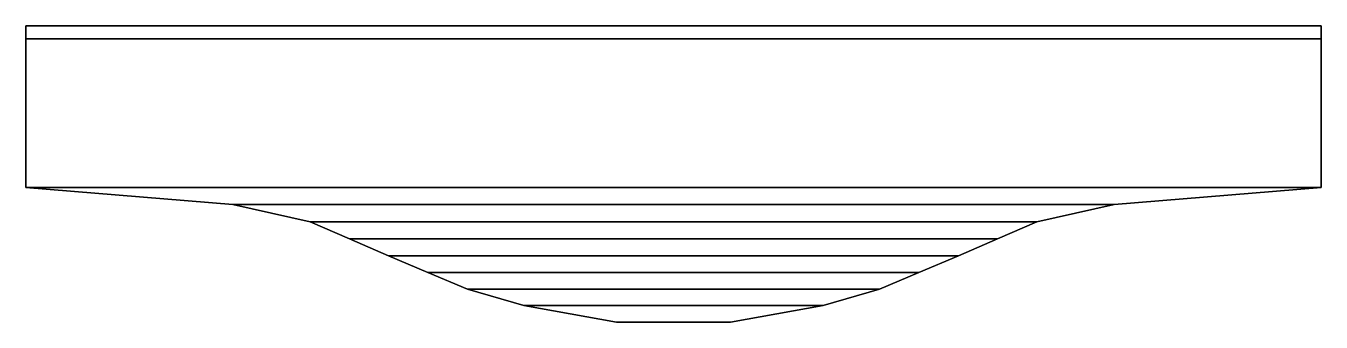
# Model space of a CAD drawing. Extents: x -100 to 101, y -45 to 1.
import ezdxf

# ---------------------------------------------------------------- set-up
doc = ezdxf.new("R2010")
doc.units = 0
doc.layers.add('METAL', color=190, linetype='CONTINUOUS')

msp = doc.modelspace()

# ---------------------------------------------------------------- meshes
at = {"layer": 'METAL'}
mesh = msp.add_polyface(dxfattribs=at)
corners = [(-100, -24.32, 13.75), (-100, -1.3, 14.94), (-100, -1.3, 13.72), (-100, -1.3), (-100, 0.7, 14.94), (-100, 0.7), (-67.95, -26.97, 14.86), (-55.96, -29.62, 12.96), (-49.91, -32.27, 13.86), (-43.85, -34.92, 11), (-37.74, -37.48, 11.85), (-31.62, -40.04, 8.15), (-22.88, -42.6, 8.51), (-8.56, -45.16, 6.2), (-8.56, -45.16, 4.09), (9.11, -45.16, 6.2), (9.11, -45.16, 4.09), (23.43, -42.6, 6.29), (32.18, -40.04, 10.36), (38.29, -37.48, 9.79), (44.4, -34.92, 12.97), (50.46, -32.27, 12.12), (56.52, -29.62, 14.52), (68.5, -26.97, 13.52), (100.55, -24.32, 14.94), (100.55, -1.3, 13.72), (100.55, -1.3), (100.55, 0.7, 14.94), (100.55, 0.7, 13.72), (100.55, 0.7), (100.55, 0.7), (100.55, 0.7), (100.55, 0.7, 13.72), (100.55, 0.7, 14.94), (100.55, 0.7, 14.94), (100.55, -1.3), (100.55, -1.3), (100.55, -1.3, 13.72), (100.55, -1.3, 13.72), (100.55, -1.3, 14.94), (100.55, -1.3, 14.94), (100.55, -24.32, 13.75), (100.55, -24.32, 13.75), (100.55, -24.32, 13.75), (100.55, -24.32, 14.94), (100.55, -24.32, 14.94), (68.5, -26.97, 13.52), (68.5, -26.97, 14.86), (68.5, -26.97, 14.86), (56.52, -29.62, 12.96), (56.52, -29.62, 12.96), (56.52, -29.62, 14.52), (50.46, -32.27, 12.12), (50.46, -32.27, 13.86), (50.46, -32.27, 13.86), (44.4, -34.92, 11), (44.4, -34.92, 11), (44.4, -34.92, 12.97), (38.29, -37.48, 9.79), (38.29, -37.48, 11.85), (38.29, -37.48, 11.85), (32.18, -40.04, 8.15), (32.18, -40.04, 8.15), (32.18, -40.04, 10.36), (23.43, -42.6, 6.29), (23.43, -42.6, 8.51), (23.43, -42.6, 8.51), (9.11, -45.16, 4.09), (9.11, -45.16, 6.2), (-8.56, -45.16, 4.09), (-8.56, -45.16, 6.2), (-22.88, -42.6, 6.29), (-22.88, -42.6, 6.29), (-22.88, -42.6, 8.51), (-31.62, -40.04, 8.15), (-31.62, -40.04, 10.36), (-31.62, -40.04, 10.36), (-37.74, -37.48, 9.79), (-37.74, -37.48, 9.79), (-37.74, -37.48, 11.85), (-43.85, -34.92, 11), (-43.85, -34.92, 12.97), (-43.85, -34.92, 12.97), (-49.91, -32.27, 12.12), (-49.91, -32.27, 12.12), (-49.91, -32.27, 13.86), (-55.96, -29.62, 12.96), (-55.96, -29.62, 14.52), (-55.96, -29.62, 14.52), (-67.95, -26.97, 13.52), (-67.95, -26.97, 13.52), (-67.95, -26.97, 14.86), (-100, 0.7), (-100, 0.7), (-100, 0.7, 13.72), (-100, 0.7, 13.72), (-100, 0.7, 14.94), (-100, 0.7, 14.94), (-100, -1.3), (-100, -1.3), (-100, -1.3, 13.72), (-100, -1.3, 13.72), (-100, -1.3, 14.94), (-100, -24.32, 13.75), (-100, -24.32, 13.75), (-100, -24.32, 14.94), (-100, -24.32, 14.94), (-100, -24.32, 14.94)]
mesh.append_faces([[corners[k] for k in face] for face in [(36, 99, 92, 31), (97, 1, 39, 34), (28, 95, 4, 33), (101, 102, 96, 94), (69, 67, 68, 70), (17, 66, 68, 67), (46, 90, 0, 43), (6, 47, 24, 107), (89, 91, 106, 103), (25, 40, 45, 41), (21, 54, 57, 55), (58, 78, 9, 56), (10, 59, 20, 82), (80, 77, 79, 81), (52, 84, 7, 50), (8, 53, 22, 88), (86, 83, 85, 87), (23, 48, 51, 49), (50, 7, 90, 46), (88, 22, 47, 6), (86, 87, 91, 89), (42, 44, 48, 23), (19, 60, 63, 61), (64, 72, 11, 62), (12, 65, 18, 76), (74, 71, 73, 75), (61, 63, 66, 17), (16, 14, 72, 64), (13, 15, 65, 12), (71, 69, 70, 73), (49, 51, 54, 21), (56, 9, 84, 52), (82, 20, 53, 8), (83, 80, 81, 85), (62, 11, 78, 58), (76, 18, 59, 10), (77, 74, 75, 79), (55, 57, 60, 19), (43, 0, 100, 37), (107, 24, 39, 1), (104, 105, 102, 101), (32, 27, 40, 25), (32, 25, 26, 30), (38, 2, 3, 35), (101, 94, 93, 98), (95, 28, 29, 5)]])

doc.saveas('drawing.dxf')
